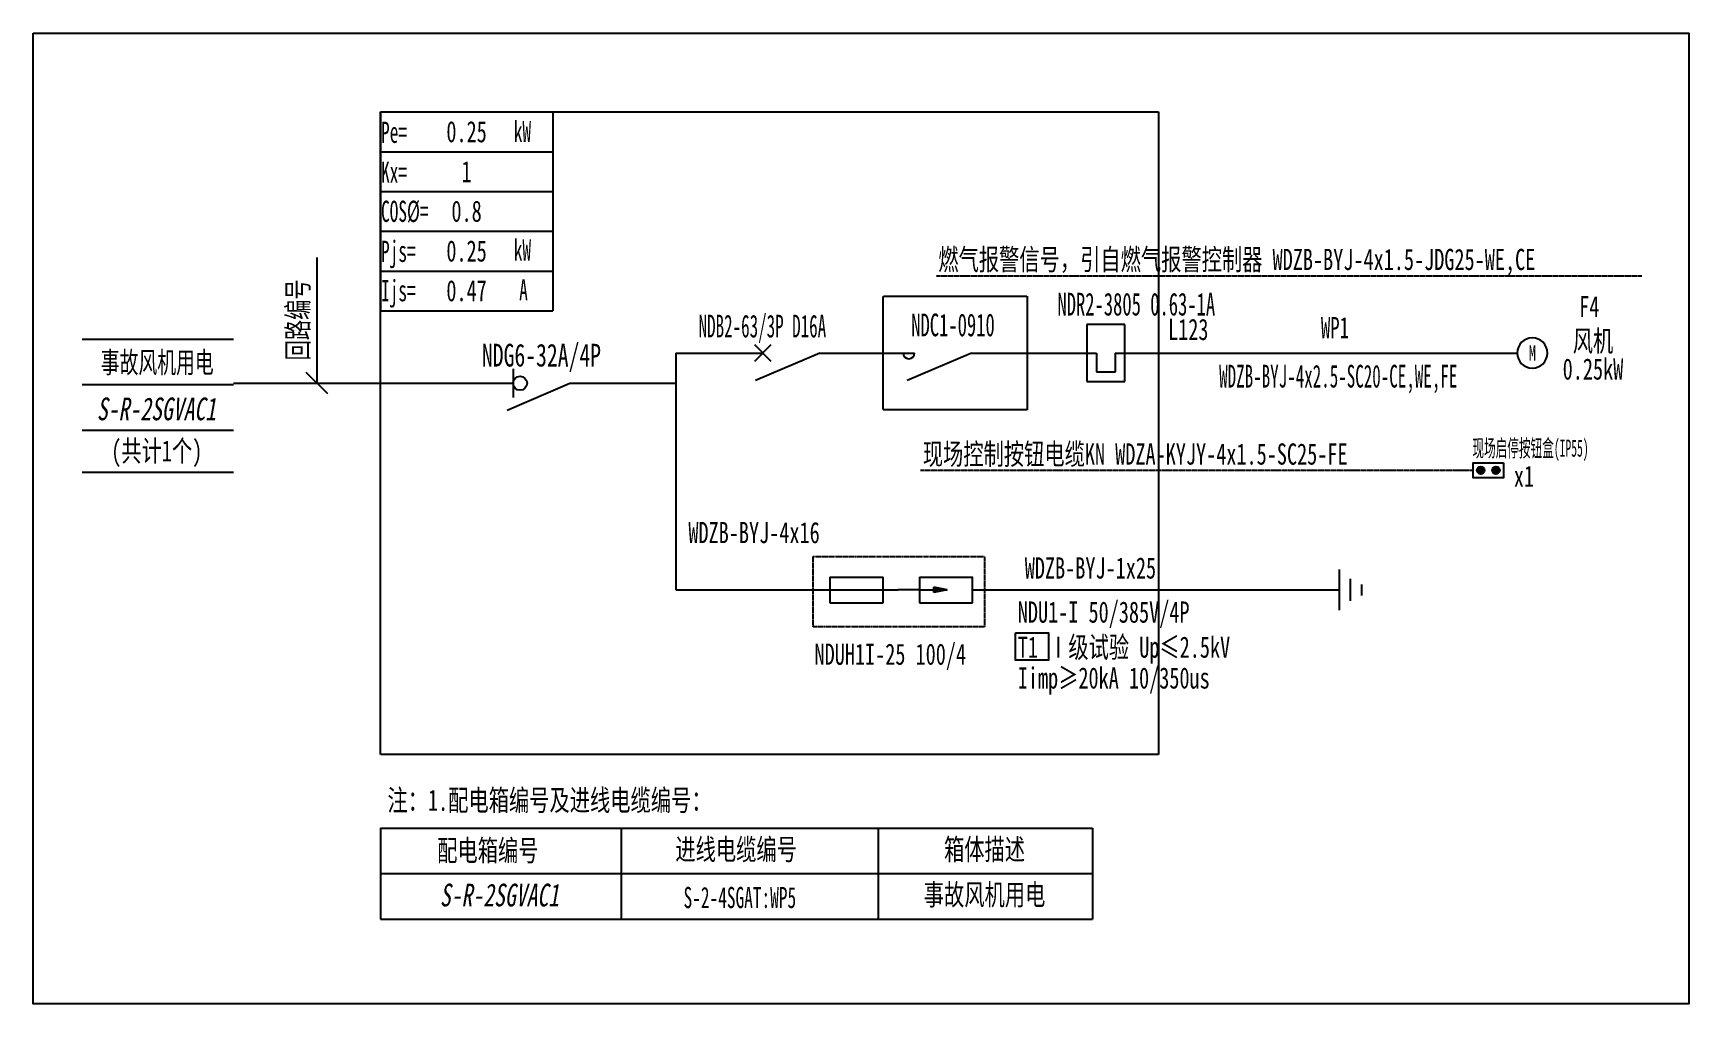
# Model space of a CAD drawing. Extents: x 392971 to 395322, y 356960 to 358339.
import ezdxf
from ezdxf.enums import TextEntityAlignment as Align

# ---------------------------------------------------------------- set-up
doc = ezdxf.new("R2010")
doc.units = 0
doc.header["$MEASUREMENT"] = 0
for name, pattern in [('DASH', [0.35, 0.25, -0.1]), ('DASHDOT', [1, 0.5, -0.25, 0, -0.25]), ('DASHED', [0.75, 0.5, -0.25]), ('DASHED2', [0.375, 0.25, -0.125])]:
    doc.linetypes.add(name, pattern=pattern)
for name, color, linetype in [('D_E_Eqpm(强电设备)', 100, 'Continuous'), ('D_E_Eqpm（强电设备）', 100, 'Continuous'), ('D_E_Text(强电文字)', 51, 'Continuous'), ('D_E_Text（强电文字）', 51, 'Continuous'), ('D_E_Wire(强电线缆)', 10, 'Continuous'), ('D_E_Wire（强电线缆）', 10, 'Continuous'), ('D_T_TableDim(表格尺寸)', 255, 'Continuous'), ('D_T_TableDim（表格尺寸）', 255, 'Continuous'), ('系统图', 220, 'Continuous')]:
    doc.layers.add(name, color=color, linetype=linetype)
doc.styles.add('$1$电气', font='', dxfattribs={"width": 0.7})
doc.styles.add('$1$电气箱', font='simhei.ttf', dxfattribs={"width": 0.8, "oblique": 10})
doc.styles.add('$3$电气', font='', dxfattribs={"width": 0.7})
doc.styles.add('电气', font='', dxfattribs={"width": 0.7})
doc.styles.add('电气箱', font='simhei.ttf', dxfattribs={"width": 0.8, "oblique": 10})
doc.styles.get('$1$电气').set_extended_font_data('SimSun')
doc.styles.get('$3$电气').set_extended_font_data('SimSun')
doc.styles.get('电气').set_extended_font_data('SimSun')

# ---------------------------------------------------------------- blocks, each defined once
blk = doc.blocks.new('1')
at = {"layer": 'D_E_Eqpm(强电设备)'}
for p, q in [((-314387, 61832), (-314387, 61082)), ((-313887, 61832), (-314387, 61832)), ((-313887, 61082), (-313887, 61832)), ((-314262, 61457), (-314262, 61207)), ((-314012, 61207), (-314012, 61457)), ((-314262, 61207), (-314012, 61207)), ((-314387, 61082), (-313887, 61082))]:
    blk.add_line(p, q, dxfattribs=at)
blk = doc.blocks.new('电机')
at = {"layer": 'D_E_Eqpm（强电设备）'}
for start, end in [(90, 180), (180, 270), (0, 90), (270, 0)]:
    blk.add_arc((0, 0), 200, start, end, dxfattribs=at)
at = {"layer": 'D_E_Eqpm（强电设备）', "color": 51, "style": '电气', "width": 0.7}
blk.add_text('M', height=200, dxfattribs=at).set_placement((0, 0), align=Align.MIDDLE)
blk = doc.blocks.new('电机启停按钮')
at = {"layer": 'D_E_Eqpm（强电设备）'}
for points in [[(150, 300, 1), (50, 300, 1)], [(50, 100, 1), (150, 100, 1)]]:
    blk.add_hatch(color=51, dxfattribs=at).paths.add_polyline_path(points)
blk.add_lwpolyline([(0, 400), (200, 400), (200, 0), (0, 0)], close=True, dxfattribs=at)
for centre in [(100, 300), (100, 100)]:
    blk.add_circle(centre, 50, dxfattribs=at)

msp = doc.modelspace()

# ---------------------------------------------------------------- linework, layer by layer
at = {"linetype": 'DASHED'}
for p, q in [((393464.2, 358227), (394569.2, 358227)), ((393464.2, 357313.8), (393464.2, 358227)), ((394569.2, 358227), (394569.2, 357313.8)), ((394569.2, 357313.8), (393464.2, 357313.8))]:
    msp.add_line(p, q, dxfattribs=at)
at = {"linetype": 'DASHED2', "elevation": 0}
msp.add_lwpolyline([(394079, 357595.3), (394322.1, 357595.3), (394322.1, 357495.1), (394079, 357495.1)], close=True, dxfattribs=at)
at = {"layer": 'D_E_Eqpm(强电设备)', "color": 100}
for p, q in [((393996.1, 357873), (394018.9, 357895.8)), ((394018.9, 357873), (393996.1, 357895.8)), ((394018.9, 357895.8), (393996.1, 357873)), ((393996.1, 357895.8), (394018.9, 357873)), ((394088.2, 357884.4), (393997.1, 357845.3)), ((394303.5, 357884.4), (394212.3, 357845.3))]:
    msp.add_line(p, q, dxfattribs=at)
at = {"layer": 'D_E_Eqpm(强电设备)'}
for p, q in [((394102.7, 357566.1), (394178.4, 357566.1)), ((394102.7, 357566.1), (394102.7, 357529.5)), ((394178.2, 357529.5), (394178.2, 357566.1)), ((394229.8, 357547.8), (394199.3, 357547.8)), ((394229.8, 357566.1), (394305.5, 357566.1)), ((394229.8, 357566.1), (394229.8, 357529.5)), ((394229.8, 357547.8), (394269.1, 357547.8)), ((394269.1, 357547.8), (394250.1, 357551.7)), ((394250.1, 357543.9), (394250.1, 357551.7)), ((394269.1, 357547.8), (394250.1, 357543.9)), ((394305.3, 357529.5), (394305.3, 357566.1)), ((394102.7, 357529.5), (394178.2, 357529.5)), ((394229.8, 357529.5), (394305.3, 357529.5))]:
    msp.add_line(p, q, dxfattribs=at)
at = {"layer": 'D_E_Eqpm(强电设备)', "color": 100}
msp.add_arc((394214.7, 357884.4), 8.07, 180, 0, dxfattribs=at)
at = {"layer": 'D_E_Eqpm(强电设备)'}
msp.add_solid([(394250.1, 357543.9), (394269.1, 357547.8), (394250.1, 357551.7)], dxfattribs=at)
at = {"layer": 'D_E_Eqpm（强电设备）'}
msp.add_line((393652.6, 357861.8), (393652.6, 357821), dxfattribs=at)
at = {"layer": 'D_E_Eqpm（强电设备）', "color": 100}
msp.add_line((393644.3, 357803.3), (393733.3, 357841.4), dxfattribs=at)
at = {"layer": 'D_E_Eqpm（强电设备）'}
msp.add_circle((393662.5, 357841.4), 9.92, dxfattribs=at)
at = {"layer": 'D_E_Text（强电文字）'}
for p, q in [((393464.2, 358227), (393464.2, 357944.4)), ((393464.2, 358227), (393709, 358227)), ((393709, 358227), (393709, 357944.4)), ((393464.2, 358170.5), (393709, 358170.5)), ((393464.2, 358114), (393709, 358114)), ((393464.2, 358057.5), (393709, 358057.5)), ((393374.2, 357841.4), (393374.2, 358020)), ((393464.2, 358000.9), (393709, 358000.9)), ((393464.2, 357944.4), (393709, 357944.4)), ((393389.4, 357826.2), (393359, 357856.7))]:
    msp.add_line(p, q, dxfattribs=at)
at = {"layer": 'D_E_Text（强电文字）', "elevation": 0}
msp.add_lwpolyline([(394366.1, 357486.7), (394412.9, 357486.7), (394412.9, 357448.1), (394366.1, 357448.1)], close=True, dxfattribs=at)
at = {"layer": 'D_E_Wire(强电线缆)', "color": 10}
for p, q in [((393883.6, 357884.4), (394007.5, 357884.4)), ((394088.2, 357884.4), (394222.7, 357884.4)), ((394303.5, 357884.4), (394481, 357884.4)), ((394507.9, 357884.4), (395078.7, 357884.4))]:
    msp.add_line(p, q, dxfattribs=at)
at = {"layer": 'D_E_Wire（强电线缆）', "linetype": 'DASHDOT', "ltscale": 0.5}
for p, q in [((394253.4, 357994.2), (395255.6, 357994.2)), ((394231.4, 357717.7), (395016.2, 357717.7))]:
    msp.add_line(p, q, dxfattribs=at)
at = {"layer": 'D_E_Wire（强电线缆）'}
for p, q in [((393883.6, 357884.4), (393883.6, 357547.8)), ((393255.8, 357841.4), (393652.6, 357841.4)), ((393733.3, 357841.4), (393883.6, 357841.4)), ((394826.4, 357519.1), (394826.4, 357576.6)), ((393883.6, 357547.8), (394199.3, 357547.8)), ((394305.3, 357547.8), (394826.4, 357547.8)), ((394842.1, 357532.2), (394842.1, 357563.6)), ((394857.8, 357540), (394857.8, 357555.7))]:
    msp.add_line(p, q, dxfattribs=at)
at = {"layer": 'D_T_TableDim(表格尺寸)', "linetype": 'DASH', "elevation": 0}
msp.add_lwpolyline([(394178.2, 357965.1), (394382.7, 357965.1), (394382.7, 357803.6), (394178.2, 357803.6)], close=True, dxfattribs=at)
at = {"layer": 'D_T_TableDim（表格尺寸）', "color": 255}
for p, q in [((393040.6, 357904.1), (393255.8, 357904.1)), ((393040.6, 357839.5), (393255.8, 357839.5)), ((393040.6, 357774.9), (393255.8, 357774.9)), ((393040.6, 357714.9), (393255.8, 357714.9))]:
    msp.add_line(p, q, dxfattribs=at)
at = {"layer": 'D_T_TableDim（表格尺寸）', "ltscale": 3.5}
for p, q in [((393464.2, 357209.2), (394475.7, 357209.2)), ((393464.2, 357209.2), (393464.2, 357080)), ((393806.2, 357209.2), (393806.2, 357080)), ((394171.3, 357209.2), (394171.3, 357080)), ((394475.7, 357209.2), (394475.7, 357080)), ((393464.2, 357144.6), (394475.7, 357144.6)), ((393464.2, 357144.6), (394475.7, 357144.6)), ((393806.2, 357144.6), (393806.2, 357080)), ((394171.3, 357144.6), (394171.3, 357080)), ((393464.2, 357080), (394475.7, 357080))]:
    msp.add_line(p, q, dxfattribs=at)
at = {"layer": '系统图', "ltscale": 9973.992009}
msp.add_lwpolyline([(392971, 358339), (395322.5, 358339), (395322.5, 356959.5), (392971, 356959.5)], close=True, dxfattribs=at)

# ---------------------------------------------------------------- block references
at = {"layer": 'D_E_Eqpm(强电设备)', "color": 100, "xscale": 0.1076289442000091, "yscale": 0.1076289442000091, "zscale": 0.1076289442000091}
msp.add_blockref('1', (428304.8, 351269.8), dxfattribs=at)
at = {"layer": 'D_E_Eqpm（强电设备）', "xscale": 0.1076289442000091, "yscale": 0.1076289442000091, "zscale": 0.1076289442000091}
msp.add_blockref('电机', (395100.2, 357884.4), dxfattribs=at)
at = {"layer": 'D_E_Eqpm（强电设备）', "xscale": 0.1076289442000091, "yscale": 0.1076289442000091, "zscale": 0.1076289442000091, "rotation": 270}
msp.add_blockref('电机启停按钮', (395016.2, 357728.5), dxfattribs=at)

# ---------------------------------------------------------------- texts
at = {"layer": 'D_E_Text(强电文字)', "color": 51, "style": '电气'}
for s, height, width, p in [('NDR2-3805 0.63-1A', 32.289, 0.6, (394425.7, 357937.7)), ('NDB2-63/3P D16A', 32.289, 0.55, (393916.1, 357906.5)), ('NDC1-0910', 32.29, 0.6, (394218.1, 357908.2))]:
    msp.add_text(s, height=height, dxfattribs=dict(at, width=width)).set_placement(p)
at = {"layer": 'D_E_Text(强电文字)', "color": 51, "style": '$3$电气', "width": 0.7}
msp.add_text('NDG6-32A/4P', height=32.289, dxfattribs=at).set_placement((393693, 357865.2), align=Align.CENTER)
at = {"layer": 'D_E_Text(强电文字)', "color": 51, "style": '电气', "width": 0.55}
msp.add_text('WDZB-BYJ-4x2.5-SC20-CE,WE,FE', height=32.289, dxfattribs=at).set_placement((394824.5, 357847.6), align=Align.MIDDLE)
at = {"layer": 'D_E_Text(强电文字)', "style": '电气', "width": 0.7}
for s, p in [('WDZB-BYJ-4x16', (393901.6, 357614.2)), ('WDZB-BYJ-1x25', (394379.3, 357563.9)), ('T1 Ⅰ级试验 Up≤2.5kV ', (394369.4, 357451.4)), ('Iimp≥20kA 10/350us', (394369.4, 357407.6))]:
    msp.add_text(s, height=30.136, dxfattribs=at).set_placement(p)
at = {"layer": 'D_E_Text(强电文字)', "color": 51, "true_color": 0xffff7f, "style": '电气', "width": 0.7}
msp.add_text('NDU1-I 50/385V/4P', height=30.136, dxfattribs=at).set_placement((394369.4, 357501.2))
at = {"layer": 'D_E_Text（强电文字）', "linetype": 'Continuous', "style": '电气', "width": 0.6}
for s, height, p in [('Pe=', 30.14, (393465.1, 358183)), ('kW', 30.14, (393653.6, 358184.1)), ('Kx=', 30.14, (393465.1, 358126.3)), ('COS%%C=', 30.14, (393465.1, 358070.7)), ('Pjs=', 30.14, (393465.1, 358013.9)), ('kW', 30.14, (393653.6, 358015.8)), ('Ijs=', 30.14, (393465.1, 357958)), ('A', 30.1, (393661.3, 357959.2))]:
    msp.add_text(s, height=height, dxfattribs=at).set_placement(p)
at = {"layer": 'D_E_Text（强电文字）'}
for s, height, style, width, p in [('燃气报警信号，引自燃气报警控制器 WDZB-BYJ-4x1.5-JDG25-WE,CE', 30.136, '电气', 0.7, (394256.5, 358002.3)), ('F4', 30.14, '电气', 0.7, (395166.7, 357935.4)), ('L123', 30.14, '电气', 0.7, (394582.8, 357902.9)), ('WP1', 30.14, '$1$电气', 0.65, (394799.9, 357905.5)), ('现场控制按钮电缆KN WDZA-KYJY-4x1.5-SC25-FE', 30.136, '电气', 0.7, (394234.5, 357725.8)), ('现场启停按钮盒(IP55)', 24.217, '电气', 0.5, (395015.1, 357737.1)), ('x1', 30.14, '电气', 0.7, (395073.9, 357694.3)), ('注：1.配电箱编号及进线电缆编号：', 30.136, '电气', 0.7, (393474.2, 357233.9))]:
    msp.add_text(s, height=height, dxfattribs=dict(at, style=style, width=width)).set_placement(p)
at = {"layer": 'D_E_Text（强电文字）', "style": '$3$电气', "width": 0.7}
msp.add_text('回路编号', height=30.14, rotation=90, dxfattribs=at).set_placement((393362, 357873.9))
at = {"layer": 'D_E_Text（强电文字）'}
for s, height, style, width, p in [('风机', 30.14, '电气', 0.7, (395186.3, 357902.1)), ('事故风机用电', 30.14, '$1$电气', 0.65, (393147.3, 357871.6)), ('0.25kW', 30.14, '电气', 0.7, (395186.3, 357862.1)), ('配电箱编号', 30.14, '电气', 0.7, (393616.8, 357178.2)), ('进线电缆编号', 30.14, '电气', 0.7, (393969.4, 357179.8)), ('箱体描述', 30.14, '电气', 0.7, (394322.2, 357179.8)), ('S-2-4SGAT:WP5', 30.136, '电气', 0.6, (393974.7, 357110.7)), ('事故风机用电', 30.14, '电气', 0.7, (394322.2, 357115.3))]:
    msp.add_text(s, height=height, dxfattribs=dict(at, style=style, width=width)).set_placement(p, align=Align.MIDDLE)
at = {"layer": 'D_E_Text（强电文字）', "color": 7, "style": '$1$电气箱', "oblique": 10, "width": 0.7}
msp.add_text('S-R-2SGVAC1', height=32.289, dxfattribs=at).set_placement((393146.1, 357805), align=Align.MIDDLE)
at = {"layer": 'D_E_Text（强电文字）', "style": '$1$电气', "width": 0.7}
msp.add_text('(共计1个)', height=30.14, dxfattribs=at).set_placement((393146.6, 357730.3), align=Align.CENTER)
at = {"layer": 'D_E_Text（强电文字）', "color": 51, "true_color": 0xffff7f, "style": '电气', "width": 0.7}
msp.add_text('NDUH1I-25 100/4', height=30.136, dxfattribs=at).set_placement((394080.7, 357441.4))
at = {"layer": 'D_E_Text（强电文字）', "style": '电气箱', "oblique": 10, "width": 0.7}
msp.add_text('S-R-2SGVAC1', height=32.289, dxfattribs=at).set_placement((393633.2, 357114.2), align=Align.MIDDLE)
at = {"layer": 'D_E_Text（强电文字）', "width": 244.833, "attachment_point": 5, "style": '电气'}
for s, insert, char_height in [('0.25', (393586.6, 358198.7), 30.14), ('1', (393586.6, 358142.2), 30.1), ('0.8', (393586.6, 358085.7), 30.14), ('{\\C200;0.25}', (393586.6, 358029.2), 30.136), ('{\\C200;0.47}', (393586.6, 357972.7), 30.136)]:
    msp.add_mtext(s, dxfattribs=dict(at, insert=insert, char_height=char_height))

doc.saveas('drawing.dxf')
